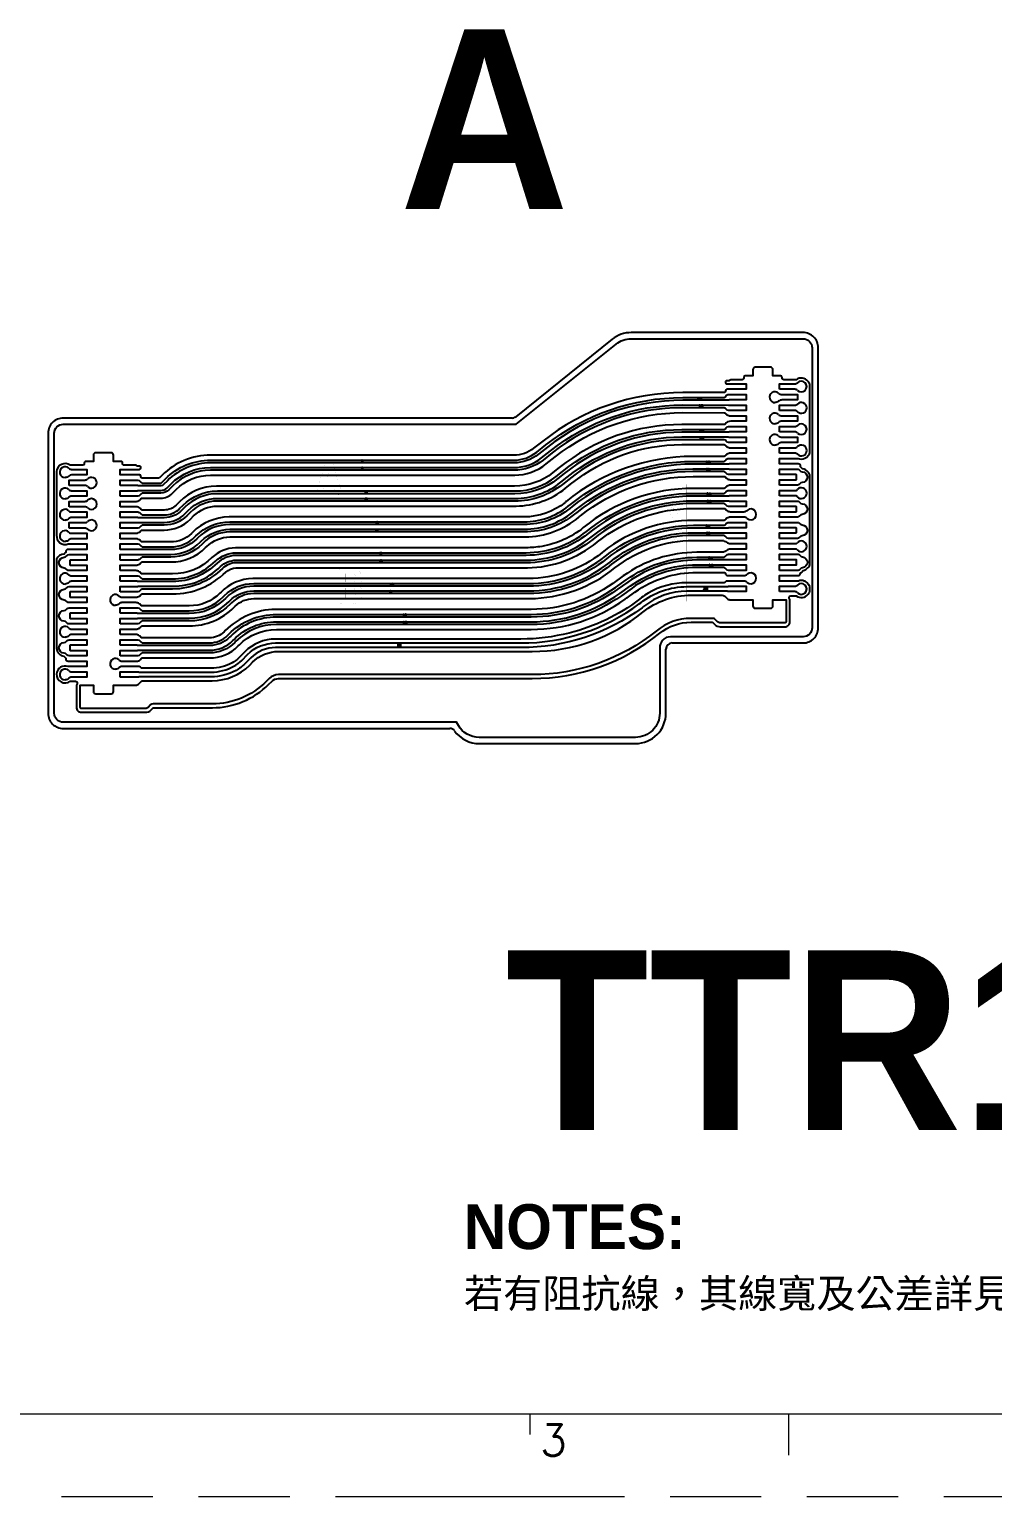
# Model space of a CAD drawing. Extents: x 726 to 4747, y 139 to 441.
# Drawn here: x 4637.41 to 4669.08, y 342.6 to 390.82 of the extents above; entities that cross this region are included whole.
import ezdxf

# ---------------------------------------------------------------- set-up
doc = ezdxf.new("R2010")
doc.units = 0
doc.linetypes.add('PHANTOM', pattern=[29.5, 9.5, -1.5, 3, -1.5, 3, -1.5, 9.5])
doc.layers.get('0').update_dxf_attribs({"lineweight": 5})
doc.layers.add('0PAPERF', color=2, linetype='PHANTOM', lineweight=5, plot=False)
for name, color, linetype in [('b_area', 6, 'Continuous'), ('bak_bak_ttr1-bcq3600', 9, 'Continuous'), ('bak_outline', 11, 'Continuous'), ('biaozhu1', 8, 'Continuous'), ('quyukuang', 9, 'Continuous')]:
    doc.layers.add(name, color=color, linetype=linetype)
doc.layers.add('DIM', color=3, linetype='Continuous', lineweight=5)
doc.styles.add('SIMPLEX', font='simplex.shx')
doc.styles.get("Standard").update_dxf_attribs({"font": 'txt.shx'})

# ---------------------------------------------------------------- blocks, each defined once
blk = doc.blocks.new('PAD_R6')
at = {"layer": 'b_area', "const_width": 0.5}
blk.add_lwpolyline([(0.25, 0, 1), (-0.25, 0, 1)], format="xyb", close=True, dxfattribs=at)

msp = doc.modelspace()

# ---------------------------------------------------------------- linework, layer by layer
for p, q in [((4611.379, 345.32), (4742.58, 345.32)), ((4653.867, 345.32), (4653.867, 344.64)), ((4662.364, 345.32), (4662.364, 343.96))]:
    msp.add_line(p, q)
at = {"layer": '0PAPERF'}
msp.add_line((4607.47, 342.601), (4746.864, 342.601), dxfattribs=at)
at = {"layer": 'bak_bak_ttr1-bcq3600', "linetype": 'Continuous'}
for points in [[(4638.227, 369.231), (4638.227, 377.542, -0.414221), (4638.524, 377.838), (4653.415, 377.839), (4656.697, 380.473, -0.170735), (4657.196, 380.648), (4662.844, 380.648, -0.414219), (4663.141, 380.352), (4663.141, 371.152, -0.414221), (4662.844, 370.855), (4658.483, 370.855, 0.429442), (4658.133, 370.487), (4658.133, 368.347, -0.414216), (4657.337, 367.55), (4652.2, 367.55, -0.266353), (4651.512, 367.945), (4651.454, 368.045), (4638.524, 368.045, -0.41422), (4638.227, 368.342)], [(4640.392, 375.828), (4640.392, 376.006), (4640.976, 376.006, -0.265416), (4641.053, 375.962, 0.1731), (4641.117, 375.908), (4641.735, 375.908, 0.1975), (4641.756, 375.917), (4641.886, 376.047, -0.198882), (4643.365, 376.66), (4653.338, 376.66, 0.170943), (4654.09, 376.925), (4654.389, 377.159, -0.167913), (4658.893, 378.715), (4660.249, 378.715, 0.178272), (4660.315, 378.771, -0.269385), (4660.392, 378.816), (4660.976, 378.816), (4660.976, 378.638), (4660.414, 378.638, -0.190232), (4660.383, 378.626), (4658.893, 378.626, 0.167914), (4654.444, 377.089), (4654.143, 376.854, -0.170371), (4653.338, 376.571), (4643.365, 376.571, 0.198882), (4641.949, 375.984), (4641.819, 375.854, -0.198456), (4641.735, 375.819), (4640.983, 375.819, -0.1603), (4640.956, 375.828)], [(4640.392, 375.478), (4640.392, 375.656), (4640.959, 375.656, -0.160261), (4640.985, 375.664), (4641.735, 375.664, 0.198526), (4641.928, 375.744), (4642.058, 375.874, -0.198885), (4643.365, 376.416), (4653.338, 376.416, 0.170455), (4654.241, 376.733), (4654.539, 376.967, -0.167915), (4658.893, 378.472), (4660.397, 378.471, -0.124989), (4660.418, 378.466), (4660.976, 378.466), (4660.976, 378.288), (4660.392, 378.288, -0.263624), (4660.316, 378.331, 0.166325), (4660.253, 378.382), (4658.893, 378.383, 0.167914), (4654.594, 376.897), (4654.296, 376.663, -0.170438), (4653.338, 376.327), (4643.365, 376.327, 0.198883), (4642.121, 375.812), (4641.991, 375.681, -0.198564), (4641.735, 375.575), (4641.117, 375.575, 0.171484), (4641.053, 375.522, -0.267697), (4640.976, 375.478)], [(4640.392, 375.128), (4640.392, 375.306), (4640.92, 375.306, 0.181935), (4641.035, 375.349, -0.025182), (4641.049, 375.36, 0.074009), (4641.085, 375.397, -0.241729), (4641.116, 375.413), (4641.735, 375.413, 0.198885), (4642.107, 375.567), (4642.236, 375.696, -0.198945), (4643.365, 376.164), (4653.364, 376.164, 0.166421), (4654.397, 376.536), (4654.695, 376.769, -0.167928), (4658.893, 378.22), (4660.252, 378.219, -0.240491), (4660.282, 378.204, 0.033202), (4660.302, 378.181, -0.074115), (4660.343, 378.149, 0.138343), (4660.461, 378.116), (4660.976, 378.116), (4660.976, 377.938), (4660.466, 377.938, 0.241491), (4660.283, 377.844, -0.247107), (4660.252, 377.828), (4658.857, 377.828, 0.170297), (4654.829, 376.415), (4654.621, 376.249, -0.17217), (4653.359, 375.809), (4643.561, 375.809, 0.194491), (4642.345, 375.293), (4642.235, 375.183, -0.198913), (4641.844, 375.021), (4641.116, 375.021, -0.241782), (4641.085, 375.037, 0.073994), (4641.049, 375.073, -0.025194), (4641.035, 375.085, 0.181923), (4640.92, 375.128)], [(4640.392, 374.778), (4640.392, 374.956), (4640.976, 374.956, -0.265392), (4641.053, 374.912, 0.173085), (4641.117, 374.858), (4641.844, 374.858, 0.198783), (4642.35, 375.068), (4642.46, 375.178, -0.19884), (4643.591, 375.646), (4653.371, 375.646, 0.170677), (4654.723, 376.122), (4654.931, 376.288, -0.170311), (4658.857, 377.665), (4660.249, 377.665, 0.179728), (4660.315, 377.722, -0.267191), (4660.392, 377.766), (4660.976, 377.766), (4660.976, 377.588), (4660.414, 377.588, -0.190232), (4660.383, 377.576), (4658.857, 377.576, 0.170311), (4654.987, 376.218), (4654.779, 376.052, -0.170677), (4653.371, 375.557), (4643.591, 375.557, 0.198838), (4642.523, 375.115), (4642.413, 375.005, -0.198787), (4641.844, 374.769), (4640.983, 374.769, -0.1603), (4640.956, 374.778)], [(4640.392, 374.428), (4640.392, 374.606), (4640.959, 374.606, -0.160063), (4640.985, 374.614), (4641.844, 374.614, 0.198796), (4642.522, 374.895), (4642.633, 375.006, -0.198839), (4643.591, 375.402), (4653.371, 375.402, 0.170576), (4654.876, 375.931), (4655.084, 376.097, -0.170295), (4658.857, 377.421), (4660.397, 377.421, -0.125015), (4660.418, 377.416), (4660.976, 377.416), (4660.976, 377.238), (4660.392, 377.238, -0.260545), (4660.316, 377.28, 0.168467), (4660.253, 377.332), (4658.857, 377.332, 0.170295), (4655.139, 376.028), (4654.931, 375.862, -0.170576), (4653.371, 375.313), (4643.591, 375.313, 0.198838), (4642.696, 374.943), (4642.585, 374.832, -0.198802), (4641.844, 374.525), (4641.117, 374.525, 0.174522), (4641.052, 374.471, -0.263188), (4640.976, 374.428)], [(4640.392, 374.078), (4640.392, 374.256), (4640.904, 374.256, 0.147142), (4641.029, 374.293, -0.055194), (4641.059, 374.317, 0.043846), (4641.085, 374.347, -0.241429), (4641.116, 374.363), (4641.844, 374.363, 0.198902), (4642.701, 374.717), (4642.81, 374.827, -0.198915), (4643.591, 375.151), (4653.408, 375.151, 0.167034), (4655.033, 375.735), (4655.241, 375.9, -0.170315), (4658.857, 377.169), (4660.252, 377.169, -0.234044), (4660.282, 377.154, 0.034293), (4660.302, 377.131, -0.07397), (4660.343, 377.099, 0.138389), (4660.461, 377.066), (4660.976, 377.066), (4660.976, 376.888), (4660.463, 376.888, 0.146451), (4660.34, 376.851, -0.056669), (4660.308, 376.826, 0.044981), (4660.281, 376.796, -0.229164), (4660.252, 376.781), (4659.225, 376.781, 0.172663), (4655.054, 375.296, -0.004238), (4655.024, 375.273, -0.172476), (4653.664, 374.795, -0.003815), (4653.63, 374.795), (4643.974, 374.795, 0.194443), (4642.772, 374.285), (4642.739, 374.252, -0.203189), (4642.046, 373.971), (4641.116, 373.971, -0.242311), (4641.085, 373.987, 0.04371), (4641.059, 374.016, -0.055174), (4641.029, 374.041, 0.147132), (4640.904, 374.078)], [(4640.392, 373.728), (4640.392, 373.906), (4640.976, 373.906, -0.265392), (4641.053, 373.862, 0.173096), (4641.117, 373.808), (4642.061, 373.808, 0.198866), (4642.853, 374.136), (4642.887, 374.17, -0.198815), (4644.004, 374.633), (4653.673, 374.633, 0.170673), (4655.122, 375.142), (4655.196, 375.202, -0.170673), (4659.225, 376.618), (4660.251, 376.618, 0.17096), (4660.315, 376.671, -0.268531), (4660.392, 376.716), (4660.976, 376.716), (4660.976, 376.538), (4660.413, 376.538, -0.16033), (4660.387, 376.529), (4659.225, 376.529, 0.170674), (4655.252, 375.132), (4655.178, 375.073, -0.170674), (4653.673, 374.544), (4644.004, 374.544, 0.198813), (4642.95, 374.107), (4642.916, 374.073, -0.198868), (4642.061, 373.719), (4640.983, 373.719, -0.1603), (4640.956, 373.728)], [(4640.392, 373.378), (4640.392, 373.556), (4640.959, 373.556, -0.160261), (4640.985, 373.564), (4642.061, 373.564, 0.198902), (4643.026, 373.964), (4643.06, 373.998, -0.198911), (4644.004, 374.389), (4653.674, 374.389, 0.170649), (4655.275, 374.952), (4655.349, 375.011, -0.170659), (4659.225, 376.374), (4660.394, 376.374, -0.1603), (4660.42, 376.366), (4660.976, 376.366), (4660.976, 376.188), (4660.392, 376.188, -0.2683), (4660.315, 376.232, 0.171068), (4660.251, 376.285), (4659.225, 376.285, 0.17066), (4655.405, 374.942), (4655.331, 374.882, -0.170649), (4653.674, 374.3), (4644.004, 374.3, 0.198911), (4643.123, 373.935), (4643.089, 373.901, -0.198902), (4642.061, 373.475), (4641.117, 373.475, 0.171484), (4641.053, 373.422, -0.267697), (4640.976, 373.378)], [(4640.392, 373.028), (4640.392, 373.206), (4640.904, 373.206, 0.147153), (4641.029, 373.243, -0.055174), (4641.059, 373.267, 0.043859), (4641.085, 373.297, -0.241495), (4641.116, 373.313), (4642.061, 373.313, 0.198902), (4643.204, 373.786), (4643.238, 373.82, -0.198917), (4644.004, 374.137), (4653.712, 374.137, 0.172034), (4655.474, 374.789, -0.002766), (4655.525, 374.829, -0.169658), (4659.226, 376.122), (4660.252, 376.122, -0.237903), (4660.282, 376.107, 0.043577), (4660.308, 376.078, -0.056662), (4660.34, 376.053, 0.146452), (4660.463, 376.016), (4660.976, 376.016), (4660.976, 375.838), (4660.463, 375.838, 0.14645), (4660.34, 375.801, -0.05665), (4660.308, 375.776, 0.044986), (4660.281, 375.746, -0.229164), (4660.252, 375.731), (4659.235, 375.731, 0.172988), (4655.62, 374.442, -0.126221), (4654.255, 373.827, -0.043612), (4653.738, 373.782), (4644.182, 373.782, 0.176812), (4643.408, 373.456, -0.198914), (4642.117, 372.921), (4641.116, 372.921, -0.241475), (4641.085, 372.937, 0.04385), (4641.059, 372.966, -0.055204), (4641.029, 372.991, 0.147132), (4640.904, 373.028)], [(4662.072, 375.838), (4662.072, 376.016), (4662.619, 376.016), (4662.63, 376.027), (4662.63, 376.176), (4662.619, 376.188), (4662.072, 376.188), (4662.072, 376.366), (4662.656, 376.366, -0.197467), (4662.718, 376.34), (4662.768, 376.29), (4662.816, 376.279, -0.954065), (4662.816, 375.924), (4662.768, 375.913), (4662.718, 375.864, -0.197454), (4662.656, 375.838)], [(4640.392, 372.678), (4640.392, 372.856), (4640.976, 372.856, -0.265462), (4641.053, 372.812, 0.1731), (4641.117, 372.758), (4642.117, 372.758, 0.199222), (4643.525, 373.342, -0.17643), (4644.197, 373.619), (4653.739, 373.619, 0.170304), (4655.721, 374.315, -0.173064), (4659.235, 375.568), (4660.251, 375.568, 0.171068), (4660.315, 375.621, -0.268304), (4660.392, 375.666), (4660.976, 375.666), (4660.976, 375.488), (4660.413, 375.488, -0.160261), (4660.387, 375.479), (4659.235, 375.479, 0.173109), (4655.777, 374.245, -0.170304), (4653.739, 373.53), (4644.198, 373.53, 0.175526), (4643.585, 373.277, -0.198791), (4642.117, 372.669), (4640.983, 372.669, -0.1603), (4640.956, 372.678)], [(4640.392, 372.328), (4640.392, 372.506), (4640.959, 372.506, -0.160261), (4640.985, 372.514), (4642.117, 372.514, 0.198445), (4643.693, 373.165, -0.173472), (4644.203, 373.375), (4653.739, 373.375, 0.170226), (4655.873, 374.124), (4655.92, 374.161, -0.170303), (4659.235, 375.324), (4660.394, 375.324, -0.16004), (4660.42, 375.316), (4660.976, 375.316), (4660.976, 375.138), (4660.392, 375.138, -0.265279), (4660.315, 375.182, 0.173096), (4660.251, 375.235), (4659.235, 375.235, 0.173268), (4655.929, 374.054, -0.170227), (4653.739, 373.286), (4644.204, 373.286, 0.172006), (4643.754, 373.1, -0.198073), (4642.117, 372.425), (4641.117, 372.425, 0.171486), (4641.053, 372.372, -0.267697), (4640.976, 372.328)], [(4662.072, 374.788), (4662.072, 374.966), (4662.618, 374.966), (4662.63, 374.977), (4662.63, 375.126), (4662.618, 375.138), (4662.072, 375.138), (4662.072, 375.316), (4662.656, 375.316, -0.196716), (4662.718, 375.29), (4662.768, 375.24), (4662.816, 375.229, -0.956439), (4662.816, 374.874), (4662.768, 374.863), (4662.718, 374.814, -0.196712), (4662.656, 374.788)], [(4640.392, 371.628), (4640.392, 371.806), (4640.976, 371.806, -0.265392), (4641.053, 371.762, 0.173085), (4641.117, 371.708), (4642.664, 371.708, 0.198847), (4643.789, 372.174), (4643.824, 372.209, -0.198873), (4644.783, 372.606), (4653.805, 372.606, 0.17108), (4656.345, 373.501, -0.170296), (4659.244, 374.518), (4660.251, 374.518, 0.17096), (4660.315, 374.571, -0.268531), (4660.392, 374.616), (4660.976, 374.616), (4660.976, 374.438), (4660.413, 374.438, -0.16033), (4660.387, 374.429), (4659.244, 374.429, 0.170659), (4656.396, 373.428, -0.170663), (4653.805, 372.517), (4644.783, 372.517, 0.198871), (4643.887, 372.146), (4643.852, 372.111, -0.19885), (4642.664, 371.619), (4640.983, 371.619, -0.1603), (4640.956, 371.628)], [(4640.392, 371.278), (4640.392, 371.456), (4640.959, 371.456, -0.16033), (4640.985, 371.464), (4642.664, 371.464, 0.198835), (4643.962, 372.001), (4643.996, 372.036, -0.198904), (4644.783, 372.362), (4653.805, 372.362, 0.17103), (4656.498, 373.311, -0.17029), (4659.244, 374.274), (4660.394, 374.274, -0.1603), (4660.42, 374.266), (4660.976, 374.266), (4660.976, 374.088), (4660.392, 374.088, -0.268304), (4660.315, 374.132, 0.171047), (4660.251, 374.185), (4659.244, 374.185, 0.170654), (4656.549, 373.238, -0.170658), (4653.805, 372.273), (4644.783, 372.273, 0.198899), (4644.059, 371.973), (4644.024, 371.938, -0.198836), (4642.664, 371.375), (4641.117, 371.375, 0.171317), (4641.053, 371.322, -0.267935), (4640.976, 371.278)], [(4662.072, 374.088), (4662.072, 374.266), (4662.618, 374.266), (4662.63, 374.277), (4662.63, 374.426), (4662.618, 374.438), (4662.072, 374.438), (4662.072, 374.616), (4662.656, 374.616, -0.196716), (4662.718, 374.59), (4662.768, 374.54), (4662.816, 374.529, -0.9564), (4662.816, 374.174), (4662.768, 374.163), (4662.718, 374.114, -0.196712), (4662.656, 374.088)], [(4640.392, 370.928), (4640.392, 371.106), (4640.904, 371.106, 0.147153), (4641.029, 371.143, -0.055174), (4641.059, 371.167, 0.043859), (4641.085, 371.197, -0.241495), (4641.116, 371.213), (4642.664, 371.213, 0.19889), (4644.14, 371.824), (4644.174, 371.858, -0.199001), (4644.783, 372.11), (4653.853, 372.11, 0.168394), (4656.657, 373.116, -0.170116), (4659.244, 374.022), (4660.19, 374.022, -0.170402), (4660.252, 374, -0.11576), (4660.325, 373.965, 0.170959), (4660.466, 373.916), (4660.976, 373.916), (4660.976, 373.738), (4660.466, 373.738, 0.171227), (4660.325, 373.688, -0.069538), (4660.283, 373.663), (4660.254, 373.645, -0.135475), (4660.202, 373.631), (4659.353, 373.631, 0.155827), (4656.935, 372.858), (4656.586, 372.611, -0.155873), (4653.908, 371.755), (4645.497, 371.755, 0.195124), (4643.851, 371.059), (4643.811, 371.018, -0.199029), (4643.334, 370.821), (4641.113, 370.821, -0.216098), (4641.086, 370.836, 0.044548), (4641.059, 370.866, -0.054939), (4641.029, 370.89, 0.147235), (4640.904, 370.928)], [(4638.552, 373.469), (4638.6, 373.48), (4638.65, 373.53, -0.196722), (4638.712, 373.556), (4639.296, 373.556), (4639.296, 373.378), (4638.749, 373.378), (4638.738, 373.366), (4638.738, 373.217), (4638.75, 373.206), (4639.296, 373.206), (4639.296, 373.028), (4638.712, 373.028, -0.195982), (4638.65, 373.054), (4638.6, 373.103), (4638.552, 373.114, -0.955236)], [(4640.392, 370.578), (4640.392, 370.756), (4640.976, 370.756, -0.265416), (4641.053, 370.712, 0.1731), (4641.117, 370.658), (4643.334, 370.658, 0.199016), (4643.926, 370.903), (4643.966, 370.944, -0.198931), (4645.532, 371.592), (4653.908, 371.592, 0.155843), (4656.68, 372.478), (4657.029, 372.726, -0.155836), (4659.353, 373.468), (4660.251, 373.468, 0.169931), (4660.314, 373.521, -0.27008), (4660.392, 373.566), (4660.976, 373.566), (4660.976, 373.388), (4660.413, 373.388, -0.160261), (4660.387, 373.379), (4659.353, 373.379, 0.155836), (4657.081, 372.653), (4656.732, 372.405, -0.155843), (4653.908, 371.503), (4645.532, 371.503, 0.198932), (4644.029, 370.881), (4643.989, 370.84, -0.199016), (4643.334, 370.569), (4640.983, 370.569, -0.1603), (4640.956, 370.578)], [(4640.392, 370.228), (4640.392, 370.406), (4640.959, 370.406, -0.160261), (4640.985, 370.414), (4643.334, 370.414, 0.198954), (4644.098, 370.731), (4644.139, 370.771, -0.19894), (4645.532, 371.348), (4653.909, 371.348, 0.155807), (4656.822, 372.279), (4657.17, 372.527, -0.155823), (4659.353, 373.224), (4660.394, 373.224, -0.1603), (4660.42, 373.216), (4660.976, 373.216), (4660.976, 373.038), (4660.392, 373.038, -0.268074), (4660.315, 373.082, 0.171227), (4660.251, 373.135), (4659.352, 373.135, 0.155805), (4657.222, 372.455), (4656.873, 372.206, -0.155807), (4653.909, 371.259), (4645.532, 371.259, 0.19894), (4644.202, 370.708), (4644.161, 370.668, -0.198952), (4643.334, 370.325), (4641.117, 370.325, 0.171484), (4641.053, 370.272, -0.267697), (4640.976, 370.228)], [(4662.072, 373.038), (4662.072, 373.216), (4662.63, 373.216), (4662.63, 373.388), (4662.072, 373.388), (4662.072, 373.566), (4662.678, 373.566, -0.199781), (4662.741, 373.54), (4662.783, 373.498), (4662.826, 373.479, -0.904643), (4662.826, 373.125), (4662.783, 373.105), (4662.741, 373.064, -0.199797), (4662.678, 373.038)], [(4638.552, 372.419), (4638.6, 372.43), (4638.65, 372.48, -0.196722), (4638.712, 372.506), (4639.296, 372.506), (4639.296, 372.328), (4638.749, 372.328), (4638.738, 372.316), (4638.738, 372.167), (4638.75, 372.156), (4639.296, 372.156), (4639.296, 371.978), (4638.712, 371.978, -0.195982), (4638.65, 372.004), (4638.6, 372.053), (4638.552, 372.064, -0.955275)], [(4639.083, 368.539), (4639.083, 369.263), (4639.515, 369.263), (4639.515, 369.058, 0.414244), (4639.59, 368.983), (4640.098, 368.983, 0.414244), (4640.173, 369.058), (4640.173, 369.263), (4640.911, 369.263, 0.198567), (4640.998, 369.299), (4641.076, 369.378, -0.19819), (4641.163, 369.413), (4643.423, 369.413, 0.19893), (4644.652, 369.923), (4644.748, 370.019, -0.198839), (4645.603, 370.373), (4653.941, 370.373, 0.172536), (4657.575, 371.665, -0.170665), (4659.162, 372.223), (4660.183, 372.223, -0.1982), (4660.269, 372.188), (4660.348, 372.109, 0.19853), (4660.435, 372.073), (4661.195, 372.073), (4661.195, 371.868, 0.390636), (4661.264, 371.793), (4661.784, 371.793, 0.390635), (4661.853, 371.868), (4661.853, 372.073), (4662.285, 372.073), (4662.285, 371.349, -0.414253), (4662.247, 371.311), (4660.119, 371.311, -0.198542), (4660.033, 371.347), (4659.954, 371.426, 0.198195), (4659.867, 371.461), (4659.161, 371.461, 0.176576), (4658.02, 371.045, -0.170697), (4653.941, 369.611), (4645.603, 369.611, 0.198879), (4645.287, 369.48), (4645.191, 369.384, -0.198896), (4643.423, 368.651), (4641.478, 368.651, 0.198199), (4641.392, 368.616), (4641.313, 368.537, -0.198541), (4641.226, 368.501), (4639.121, 368.501, -0.414253)], [(4640.392, 369.528), (4640.392, 369.706), (4640.976, 369.706, -0.136166), (4641.022, 369.693), (4643.382, 369.693, 0.12641), (4644.133, 369.886, 0.070429), (4644.389, 370.078), (4644.581, 370.27, -0.198877), (4645.504, 370.652), (4653.57, 370.652, 0.160378), (4657.459, 371.933), (4657.51, 371.971, -0.170198), (4659.026, 372.503), (4660.346, 372.503, -0.136155), (4660.392, 372.516), (4660.976, 372.516), (4660.976, 372.338), (4660.392, 372.338, -0.136166), (4660.346, 372.35), (4659.026, 372.35, 0.170519), (4657.603, 371.851), (4657.55, 371.81, -0.160383), (4653.57, 370.5), (4645.504, 370.5, 0.198877), (4644.689, 370.162), (4644.496, 369.97, -0.070538), (4644.206, 369.752, -0.126356), (4643.382, 369.54), (4641.022, 369.54, -0.136155), (4640.976, 369.528)], [(4638.552, 371.719), (4638.6, 371.73), (4638.65, 371.78, -0.196722), (4638.712, 371.806), (4639.296, 371.806), (4639.296, 371.628), (4638.749, 371.628), (4638.738, 371.616), (4638.738, 371.467), (4638.749, 371.456), (4639.296, 371.456), (4639.296, 371.278), (4638.712, 371.278, -0.196728), (4638.65, 371.304), (4638.6, 371.353), (4638.552, 371.364, -0.954065)], [(4638.552, 370.669), (4638.6, 370.68), (4638.65, 370.73, -0.195988), (4638.712, 370.756), (4639.296, 370.756), (4639.296, 370.578), (4638.75, 370.578), (4638.738, 370.566), (4638.738, 370.417), (4638.75, 370.406), (4639.296, 370.406), (4639.296, 370.228), (4638.712, 370.228, -0.195982), (4638.65, 370.254), (4638.6, 370.303), (4638.552, 370.314, -0.956446)]]:
    msp.add_lwpolyline(points, format="xyb", close=True, dxfattribs=at)
for points in [[(4662.69, 372.688), (4662.072, 372.688), (4662.072, 372.866), (4662.683, 372.866, 0.414241), (4662.758, 372.941, -0.377773), (4662.78, 372.965, 0.0324), (4662.8, 372.983), (4662.841, 373.024), (4662.85, 373.029, 0.168971), (4663.005, 373.128, -0.039018), (4663.009, 373.132, 0.208474), (4663.065, 373.261), (4663.065, 376.143, 0.217004), (4663.005, 376.275, 0.193806), (4662.823, 376.379), (4662.813, 376.384), (4662.77, 376.427, -0.209601), (4662.758, 376.455, 0.44594), (4662.683, 376.538), (4662.072, 376.538), (4662.072, 376.716), (4662.679, 376.716, 0.090153), (4662.778, 376.695), (4662.779, 376.697, 0.240333), (4663.009, 376.808, 0.208474), (4663.065, 376.936), (4663.065, 379.118, 0.217004), (4663.005, 379.25, 0.405767), (4662.618, 379.301), (4662.205, 379.301, -0.414254), (4662.155, 379.351), (4662.155, 379.38, 0.414074), (4662.105, 379.43), (4661.853, 379.43), (4661.853, 379.636, 0.390636), (4661.784, 379.71), (4661.264, 379.71, 0.390635), (4661.195, 379.636), (4661.195, 379.43), (4660.943, 379.43, 0.414099), (4660.893, 379.38), (4660.893, 379.351, -0.414254), (4660.843, 379.301), (4660.468, 379.301, 0.24862), (4660.406, 379.268), (4660.328, 379.268, 0.414253), (4660.29, 379.23), (4660.29, 379.216, 0.41425), (4660.34, 379.166), (4660.976, 379.166), (4660.976, 378.988), (4660.34, 378.988, 0.414159), (4660.29, 378.938), (4660.29, 378.916, -0.414253), (4660.252, 378.878), (4659.906, 378.878), (4659.906, 378.878), (4658.893, 378.879, 0.167919), (4654.288, 377.287), (4653.986, 377.05, -0.17049), (4653.338, 376.822), (4643.365, 376.822, 0.198929), (4641.771, 376.162), (4641.691, 376.082, -0.198881), (4641.664, 376.071), (4641.116, 376.071, -0.414253), (4641.078, 376.109), (4641.078, 376.128, 0.414158), (4641.028, 376.178), (4640.392, 376.178), (4640.392, 376.356), (4641.028, 376.356, 0.414159), (4641.078, 376.406), (4641.078, 376.42, 0.414253), (4641.04, 376.458), (4640.962, 376.458, 0.248722), (4640.9, 376.491), (4640.525, 376.491, -0.414253), (4640.475, 376.541), (4640.475, 376.57, 0.414254), (4640.425, 376.62), (4640.173, 376.62), (4640.173, 376.826, 0.414244), (4640.098, 376.901), (4639.59, 376.901, 0.414244), (4639.515, 376.826), (4639.515, 376.62), (4639.263, 376.62, 0.414254), (4639.213, 376.57), (4639.213, 376.541, -0.414106), (4639.163, 376.491), (4638.751, 376.491, 0.599219), (4638.303, 376.282), (4638.303, 374.192), (4638.304, 374.192, 0.55623), (4638.683, 373.906), (4639.296, 373.906), (4639.296, 373.728), (4638.683, 373.728, 0.440572), (4638.61, 373.645, -0.208794), (4638.598, 373.617, 0.010891), (4638.591, 373.611), (4638.555, 373.574), (4638.549, 373.571, 0.288124), (4638.303, 373.403), (4638.303, 370.476, 0.359506), (4638.545, 370.214), (4638.555, 370.209), (4638.598, 370.167, -0.208821), (4638.61, 370.139, 0.44795), (4638.685, 370.056), (4639.296, 370.056), (4639.296, 369.878), (4638.683, 369.878, 0.508964), (4638.303, 369.632)], [(4662.072, 378.988), (4662.072, 379.166), (4662.571, 379.166, 0.200503), (4662.66, 379.203)], [(4662.659, 378.951, 0.199185), (4662.571, 378.988), (4662.072, 378.988)], [(4662.038, 378.859, 0.181689), (4662.153, 378.816), (4662.656, 378.816), (4662.656, 378.638), (4662.153, 378.638, 0.181679), (4662.038, 378.595, -0.185212), (4661.919, 378.549)], [(4662.072, 378.288), (4662.072, 378.466), (4662.571, 378.466, 0.196402), (4662.658, 378.502)], [(4662.038, 378.159, 0.181683), (4662.153, 378.116), (4662.656, 378.116), (4662.656, 377.938), (4662.153, 377.938, 0.181681), (4662.038, 377.895, -0.185209), (4661.919, 377.849)], [(4662.659, 378.251, 0.199181), (4662.571, 378.288), (4662.072, 378.288)], [(4662.072, 377.588), (4662.072, 377.766), (4662.571, 377.766, 0.200503), (4662.66, 377.803)], [(4662.659, 377.551, 0.199181), (4662.571, 377.588), (4662.072, 377.588)], [(4662.038, 377.459, 0.181689), (4662.153, 377.416), (4662.656, 377.416), (4662.656, 377.238), (4662.153, 377.238, 0.181679), (4662.038, 377.195, -0.185212), (4661.919, 377.149)], [(4662.072, 376.888), (4662.072, 377.066), (4662.571, 377.066, 0.200503), (4662.66, 377.103)], [(4662.658, 376.852, 0.196331), (4662.571, 376.888), (4662.072, 376.888)], [(4638.709, 376.392, 0.199181), (4638.797, 376.356), (4639.296, 376.356), (4639.296, 376.178), (4638.797, 376.178, 0.183983), (4638.714, 376.146, -0.209414), (4638.583, 376.089)], [(4638.709, 375.692, 0.199185), (4638.797, 375.656), (4639.296, 375.656), (4639.296, 375.478), (4638.797, 375.478, 0.200503), (4638.708, 375.441, -0.198252), (4638.583, 375.389)], [(4638.712, 375.828), (4638.712, 376.006), (4639.234, 376.006, 0.196376), (4639.322, 376.042)], [(4639.323, 375.791, 0.199181), (4639.234, 375.828), (4638.712, 375.828)], [(4638.712, 375.128), (4638.712, 375.306), (4639.234, 375.306, 0.200503), (4639.323, 375.343)], [(4639.323, 375.091, 0.199181), (4639.234, 375.128), (4638.712, 375.128)], [(4638.709, 374.992, 0.199181), (4638.797, 374.956), (4639.296, 374.956), (4639.296, 374.778), (4638.797, 374.778, 0.200512), (4638.708, 374.741, -0.198252), (4638.583, 374.689)], [(4638.712, 374.428), (4638.712, 374.606), (4639.234, 374.606, 0.200503), (4639.323, 374.643)], [(4661.01, 374.744, 0.18188), (4660.894, 374.788), (4660.463, 374.788, 0.146463), (4660.34, 374.751, -0.056639), (4660.308, 374.726, 0.045094), (4660.281, 374.696, -0.228563), (4660.252, 374.681), (4659.244, 374.681, 0.16719), (4656.289, 373.665), (4656.236, 373.621, -0.170164), (4653.801, 372.768), (4644.755, 372.768, 0.194186), (4643.709, 372.324), (4643.674, 372.289, -0.198914), (4642.664, 371.871), (4641.116, 371.871, -0.242311), (4641.085, 371.887, 0.04371), (4641.059, 371.916, -0.055174), (4641.029, 371.941, 0.147132), (4640.904, 371.978), (4640.454, 371.978, 0.200503), (4640.365, 371.941, -0.198252), (4640.239, 371.889)], [(4640.365, 372.192, 0.199185), (4640.454, 372.156), (4640.904, 372.156, 0.147142), (4641.029, 372.193, -0.055194), (4641.059, 372.217, 0.043846), (4641.085, 372.247, -0.241429), (4641.116, 372.263), (4642.118, 372.263, 0.197724), (4643.866, 372.982, -0.168572), (4644.21, 373.124), (4653.782, 373.124, 0.171361), (4656.077, 373.964, 0.01052), (4656.084, 373.97, -0.011172), (4656.085, 373.971, -0.169818), (4659.235, 375.072), (4660.252, 375.072, -0.237903), (4660.282, 375.057, 0.043572), (4660.308, 375.028, -0.056663), (4660.34, 375.003, 0.146443), (4660.463, 374.966), (4660.894, 374.966, 0.181869), (4661.01, 375.009)], [(4638.71, 374.291, 0.196395), (4638.797, 374.256), (4639.296, 374.256), (4639.296, 374.078), (4638.797, 374.078, 0.200503), (4638.708, 374.041, -0.198252), (4638.583, 373.989)], [(4639.322, 374.392, 0.196395), (4639.234, 374.428), (4638.712, 374.428)], [(4638.709, 372.892, 0.199181), (4638.797, 372.856), (4639.296, 372.856), (4639.296, 372.678), (4638.797, 372.678, 0.196376), (4638.71, 372.642, -0.201144), (4638.583, 372.589)], [(4640.365, 370.092, 0.199181), (4640.454, 370.056), (4640.963, 370.056, 0.312884), (4641.08, 370.137, -0.320505), (4641.116, 370.162), (4643.334, 370.162, 0.198951), (4644.276, 370.553), (4644.317, 370.593, -0.198942), (4645.532, 371.097), (4653.909, 371.097, 0.157427), (4656.995, 372.093), (4657.053, 372.134), (4657.053, 372.134, 0.005104), (4657.056, 372.136), (4657.317, 372.322, -0.155787), (4659.352, 372.972), (4660.252, 372.972, -0.190268), (4660.278, 372.962, -0.26301), (4660.29, 372.941, 0.414244), (4660.365, 372.866), (4660.894, 372.866, 0.181869), (4661.01, 372.909)], [(4638.75, 369.392), (4638.856, 369.392), (4638.856, 369.393), (4638.931, 369.393, -0.414106), (4638.981, 369.343), (4638.981, 369.318), (4638.978, 369.309, 0.134362), (4638.955, 369.225), (4638.955, 368.539, 0.41423), (4639.121, 368.374), (4641.226, 368.374, 0.19837), (4641.403, 368.447), (4641.469, 368.513, -0.198948), (4641.496, 368.524), (4643.424, 368.524, 0.198852), (4645.281, 369.294), (4645.377, 369.39, -0.198728), (4645.603, 369.484), (4653.941, 369.484, 0.172311), (4658.132, 370.973, -0.170452), (4659.161, 371.334), (4659.85, 371.334, -0.196701), (4659.876, 371.323), (4659.943, 371.257, 0.198476), (4660.119, 371.184), (4662.247, 371.184, 0.414223), (4662.413, 371.349), (4662.413, 372.035, 0.134355), (4662.389, 372.119), (4662.387, 372.128), (4662.387, 372.151, -0.414106), (4662.437, 372.201), (4662.62, 372.201, 0.409289), (4663.009, 372.257, 0.208474), (4663.065, 372.386), (4663.065, 372.468, 0.214606), (4663.006, 372.599, -0.014459), (4663.005, 372.6, 0.134091), (4662.886, 372.688), (4662.88, 372.688)], [(4661.01, 372.644, 0.18188), (4660.894, 372.688), (4660.35, 372.688, 0.272303), (4660.284, 372.649, -0.266354), (4660.252, 372.63), (4659.026, 372.63, 0.131466), (4657.75, 372.289, 0.02669), (4657.537, 372.141), (4657.465, 372.086, -0.102184), (4655.157, 370.979, -0.062519), (4653.57, 370.78), (4645.504, 370.78, 0.198803), (4644.491, 370.36), (4644.299, 370.168, -0.070415), (4644.072, 369.997, -0.126405), (4643.382, 369.82), (4641.116, 369.82, -0.222003), (4641.087, 369.834, 0.219959), (4640.992, 369.878), (4640.454, 369.878, 0.200503), (4640.365, 369.841, -0.198252), (4640.239, 369.789)], [(4662.072, 372.338), (4662.072, 372.516), (4662.571, 372.516, 0.200503), (4662.66, 372.553)], [(4662.659, 372.301, 0.199181), (4662.571, 372.338), (4662.072, 372.338)], [(4638.709, 371.142, 0.199181), (4638.797, 371.106), (4639.296, 371.106), (4639.296, 370.928), (4638.797, 370.928, 0.196345), (4638.71, 370.892, -0.201176), (4638.583, 370.839)], [(4638.709, 369.742, 0.199181), (4638.797, 369.706), (4639.296, 369.706), (4639.296, 369.528), (4638.797, 369.528, 0.200512), (4638.708, 369.491, -0.198252), (4638.583, 369.439)]]:
    msp.add_lwpolyline(points, format="xyb", dxfattribs=at)
for points in [[(4662.072, 375.488), (4662.072, 375.666), (4662.623, 375.666), (4662.652, 375.695)], [(4662.652, 375.459), (4662.623, 375.488), (4662.072, 375.488)], [(4662.072, 373.738), (4662.072, 373.916), (4662.623, 373.916), (4662.652, 373.945)], [(4662.652, 373.709), (4662.623, 373.738), (4662.072, 373.738)]]:
    msp.add_lwpolyline(points, dxfattribs=at)
at = {"layer": 'bak_bak_ttr1-bcq3600'}
for centre, radius, start, end in [((4662.785, 379.077), 0.178, 224.9448, 134.848), ((4661.919, 378.727), 0.178, 48.0331, 270), ((4662.785, 378.377), 0.178, 224.9449, 135.4889), ((4661.919, 378.027), 0.178, 48.0331, 269.9992), ((4662.785, 377.677), 0.178, 224.9448, 134.848), ((4661.919, 377.327), 0.178, 48.0331, 270), ((4662.785, 376.977), 0.178, 224.5051, 134.8492), ((4638.583, 376.267), 0.178, 44.9458, 269.9991), ((4639.448, 375.917), 0.178, 224.9446, 135.4869), ((4638.583, 375.567), 0.178, 44.9458, 269.9991), ((4662.785, 375.577), 0.178, 221.5917, 138.3998), ((4639.448, 375.217), 0.178, 224.9448, 134.848), ((4638.583, 374.867), 0.178, 44.9458, 269.9991), ((4639.448, 374.517), 0.178, 224.512, 134.8492), ((4661.128, 374.877), 0.178, 228.0745, 131.9266), ((4638.583, 374.167), 0.178, 44.5118, 270), ((4662.785, 373.827), 0.178, 221.5917, 138.3998), ((4638.583, 372.767), 0.178, 44.9458, 269.9991), ((4661.128, 372.777), 0.178, 228.0745, 131.9266), ((4662.785, 372.427), 0.278, 70.0424, 109.9576), ((4640.239, 372.067), 0.178, 44.9458, 269.9991), ((4662.785, 372.427), 0.178, 224.9448, 134.848), ((4638.583, 371.017), 0.178, 44.9458, 269.9991), ((4640.239, 369.967), 0.178, 44.9458, 269.9991), ((4638.583, 369.617), 0.28, 176.8089, 306.6931), ((4638.583, 369.617), 0.178, 44.9458, 269.9991)]:
    msp.add_arc(centre, radius, start, end, dxfattribs=at)
at = {"layer": 'bak_outline', "linetype": 'Continuous'}
for points in [[(4663.344, 380.352, 0.414218), (4662.844, 380.852), (4657.196, 380.852, 0.170767), (4656.57, 380.632), (4653.399, 378.086)], [(4658.537, 370.652), (4662.844, 370.652, 0.414219), (4663.344, 371.152), (4663.344, 380.352)], [(4653.273, 378.042), (4638.524, 378.042, 0.414365), (4638.024, 377.542), (4638.024, 368.342, 0.414366), (4638.524, 367.842), (4651.229, 367.842)], [(4651.39, 367.759, 0.240266), (4652.2, 367.347), (4657.337, 367.347, 0.414215), (4658.337, 368.347), (4658.337, 370.452)]]:
    msp.add_lwpolyline(points, format="xyb", dxfattribs=at)
at = {"layer": 'bak_outline'}
for centre, start, end in [((4653.273, 378.242), 269.9991, 308.7575), ((4658.537, 370.452), 90, 180), ((4651.229, 367.642), 35.9971, 90.0174)]:
    msp.add_arc(centre, 0.2, start, end, dxfattribs=at)
at = {"layer": 'biaozhu1'}
for p, q in [((4659.473, 378.698), (4659.458, 378.674)), ((4659.562, 377.417), (4659.53, 377.417)), ((4648.482, 375.629), (4648.467, 375.605)), ((4648.457, 375.338), (4648.454, 375.344)), ((4659.753, 375.503), (4659.75, 375.51)), ((4659.786, 375.307), (4659.772, 375.283)), ((4648.978, 373.615), (4648.946, 373.615)), ((4649.766, 371.284), (4649.763, 371.29))]:
    msp.add_line(p, q, dxfattribs=at)
at = {"layer": 'biaozhu1', "linetype": 'Continuous'}
for points in [[(4659.39, 378.71), (4659.398, 378.719, -0.700676), (4659.407, 378.716), (4659.407, 378.646, -1), (4659.397, 378.646), (4659.397, 378.702)], [(4659.397, 378.702, -0.069267), (4659.396, 378.701), (4659.39, 378.698)], [(4659.441, 378.466), (4659.449, 378.475, -0.702063), (4659.458, 378.472), (4659.458, 378.402, -1), (4659.448, 378.402), (4659.448, 378.458)], [(4659.448, 378.458, -0.068824), (4659.447, 378.457), (4659.441, 378.454)], [(4659.545, 378.43, -0.75594), (4659.498, 378.406), (4659.495, 378.413)], [(4659.495, 378.413, -1), (4659.504, 378.417, 0.653406), (4659.532, 378.414)], [(4659.532, 378.414, 0.818878), (4659.506, 378.439, -0.737512), (4659.498, 378.442), (4659.501, 378.472, -0.390379), (4659.506, 378.477), (4659.534, 378.477, -1), (4659.534, 378.467), (4659.51, 378.467), (4659.509, 378.452, -0.518501), (4659.545, 378.43)], [(4659.454, 377.659), (4659.462, 377.669, -0.70052), (4659.471, 377.665), (4659.471, 377.595, -1), (4659.461, 377.595), (4659.461, 377.652)], [(4659.461, 377.652, -0.069267), (4659.46, 377.651), (4659.454, 377.648)], [(4659.511, 377.619, -0.389945), (4659.541, 377.67), (4659.549, 377.667, -0.205996), (4659.552, 377.664), (4659.555, 377.657)], [(4659.558, 377.62, -0.780764), (4659.515, 377.602, -0.130053), (4659.514, 377.604), (4659.511, 377.618, -0.059869), (4659.511, 377.619)], [(4659.555, 377.657, -1.487712), (4659.544, 377.658, 0.775304), (4659.522, 377.64)], [(4659.471, 377.416), (4659.479, 377.425, -0.70052), (4659.487, 377.422), (4659.487, 377.352, -1), (4659.477, 377.352), (4659.477, 377.408)], [(4659.477, 377.408, -0.069267), (4659.476, 377.407), (4659.471, 377.404)], [(4659.53, 377.417, -1), (4659.53, 377.427), (4659.569, 377.427, -0.539242), (4659.574, 377.42), (4659.546, 377.35, -1), (4659.536, 377.353), (4659.562, 377.417)], [(4648.341, 376.654), (4648.349, 376.663, -0.70052), (4648.357, 376.66), (4648.357, 376.59, -1), (4648.347, 376.59), (4648.347, 376.647)], [(4648.347, 376.647, -0.069267), (4648.346, 376.646), (4648.341, 376.642)], [(4659.671, 376.613), (4659.679, 376.622, -0.70052), (4659.688, 376.619), (4659.688, 376.549, -1), (4659.678, 376.549), (4659.678, 376.605)], [(4659.678, 376.605, -0.069267), (4659.677, 376.604), (4659.671, 376.601)], [(4659.734, 376.62, -0.461994), (4659.772, 376.609, -0.324969), (4659.764, 376.59, -1.371018), (4659.725, 376.56)], [(4659.725, 376.562, -0.274456), (4659.736, 376.59, -0.486307), (4659.734, 376.62)], [(4659.76, 376.611, 0.263917), (4659.739, 376.611), (4659.738, 376.608), (4659.738, 376.603)], [(4659.738, 376.603), (4659.74, 376.599), (4659.743, 376.597), (4659.75, 376.595), (4659.757, 376.597, 0.425256), (4659.76, 376.611)], [(4648.341, 376.351), (4648.37, 376.351, -1), (4648.37, 376.341), (4648.33, 376.341, -0.650111), (4648.326, 376.35)], [(4648.326, 376.35), (4648.354, 376.383, 0.341992), (4648.354, 376.411)], [(4648.354, 376.411, 0.570962), (4648.338, 376.4, -1), (4648.328, 376.4)], [(4648.358, 376.421, -0.42173), (4648.362, 376.376), (4648.341, 376.351)], [(4659.679, 376.369), (4659.687, 376.378, -0.70052), (4659.696, 376.375), (4659.696, 376.305, -1), (4659.686, 376.305), (4659.686, 376.361)], [(4659.686, 376.361, -0.069267), (4659.685, 376.361), (4659.679, 376.357)], [(4659.769, 376.331, -0.063346), (4659.768, 376.33), (4659.76, 376.327, -0.313742), (4659.753, 376.327), (4659.745, 376.33, -0.125857), (4659.743, 376.332), (4659.737, 376.338, -0.11189), (4659.736, 376.34), (4659.733, 376.35, -0.074147), (4659.733, 376.352)], [(4659.736, 376.313, -1.487491), (4659.747, 376.312, 0.775711), (4659.769, 376.331)], [(4648.454, 375.344, -1), (4648.463, 375.348, 0.637699), (4648.491, 375.345)], [(4648.486, 375.398), (4648.464, 375.398, -1), (4648.464, 375.408), (4648.496, 375.408, -0.595633), (4648.5, 375.4), (4648.488, 375.381, -1.208225), (4648.457, 375.338)], [(4648.491, 375.345, 0.372906), (4648.486, 375.371), (4648.478, 375.371, -0.595633), (4648.474, 375.379), (4648.486, 375.398)], [(4659.696, 375.504), (4659.725, 375.504, -1), (4659.725, 375.494), (4659.685, 375.494, -0.650111), (4659.681, 375.502)], [(4659.681, 375.502), (4659.709, 375.535, 0.341992), (4659.709, 375.564)], [(4659.709, 375.564, 0.570962), (4659.693, 375.552, -1), (4659.683, 375.552)], [(4659.704, 375.26), (4659.733, 375.26, -1), (4659.733, 375.25), (4659.693, 375.25, -0.650111), (4659.689, 375.258)], [(4659.689, 375.258), (4659.717, 375.291, 0.341992), (4659.717, 375.32)], [(4659.717, 375.32, 0.570962), (4659.701, 375.308, -1), (4659.691, 375.308)], [(4659.713, 375.573, -0.42173), (4659.717, 375.529), (4659.696, 375.504)], [(4659.721, 375.329, -0.42173), (4659.725, 375.285), (4659.704, 375.26)], [(4659.75, 375.51, -1), (4659.759, 375.514, 0.637699), (4659.787, 375.511)], [(4659.783, 375.564), (4659.761, 375.564, -1), (4659.761, 375.574), (4659.792, 375.574, -0.595633), (4659.796, 375.566), (4659.784, 375.547, -1.208225), (4659.753, 375.503)], [(4659.787, 375.511, 0.372906), (4659.782, 375.537), (4659.775, 375.537, -0.595633), (4659.771, 375.545), (4659.783, 375.564)], [(4648.849, 374.576, 0.819215), (4648.823, 374.6, -0.735195), (4648.815, 374.604), (4648.817, 374.634, -0.388911), (4648.822, 374.638), (4648.851, 374.638, -1), (4648.851, 374.628), (4648.827, 374.628), (4648.826, 374.613, -0.523857), (4648.862, 374.591)], [(4648.862, 374.591, -0.755779), (4648.815, 374.568), (4648.812, 374.575)], [(4648.812, 374.575, -1), (4648.821, 374.578, 0.637699), (4648.849, 374.576)], [(4648.815, 374.343, -0.389945), (4648.844, 374.394), (4648.853, 374.391, -0.205996), (4648.856, 374.388), (4648.859, 374.381)], [(4648.862, 374.344, -0.780764), (4648.819, 374.326, -0.130053), (4648.818, 374.328), (4648.815, 374.342, -0.059869), (4648.815, 374.343)], [(4648.859, 374.381, -1.487712), (4648.847, 374.382, 0.775304), (4648.825, 374.364)], [(4659.668, 374.454), (4659.697, 374.454, -1), (4659.697, 374.444), (4659.657, 374.444, -0.650111), (4659.653, 374.452)], [(4659.653, 374.452), (4659.682, 374.485, 0.341992), (4659.682, 374.514)], [(4659.682, 374.514, 0.570962), (4659.665, 374.502, -1), (4659.655, 374.502)], [(4659.68, 374.21), (4659.709, 374.21, -1), (4659.709, 374.2), (4659.669, 374.2, -0.650111), (4659.666, 374.208)], [(4659.666, 374.208), (4659.694, 374.241, 0.341992), (4659.694, 374.27)], [(4659.694, 374.27, 0.570962), (4659.677, 374.258, -1), (4659.667, 374.258)], [(4659.685, 374.523, -0.42173), (4659.69, 374.479), (4659.668, 374.454)], [(4659.698, 374.279, -0.42173), (4659.702, 374.235), (4659.68, 374.21)], [(4659.75, 374.21), (4659.779, 374.21, -1), (4659.779, 374.2), (4659.739, 374.2, -0.650111), (4659.736, 374.208)], [(4659.736, 374.208), (4659.764, 374.241, 0.341992), (4659.764, 374.27)], [(4659.764, 374.27, 0.570962), (4659.747, 374.258, -1), (4659.737, 374.258)], [(4659.738, 374.513), (4659.746, 374.522, -0.70052), (4659.755, 374.519), (4659.755, 374.449, -1), (4659.745, 374.449), (4659.745, 374.505)], [(4659.745, 374.505, -0.069267), (4659.744, 374.504), (4659.738, 374.501)], [(4659.768, 374.279, -0.42173), (4659.772, 374.235), (4659.75, 374.21)], [(4648.946, 373.615, -1), (4648.946, 373.625), (4648.986, 373.625, -0.539242), (4648.99, 373.618), (4648.962, 373.548, -1), (4648.952, 373.552), (4648.978, 373.615)], [(4648.944, 373.319, -0.274456), (4648.954, 373.347, -0.486307), (4648.953, 373.377)], [(4648.953, 373.377, -0.461994), (4648.991, 373.366, -0.324969), (4648.983, 373.347, -1.371018), (4648.944, 373.317)], [(4648.979, 373.369, 0.263917), (4648.958, 373.369), (4648.957, 373.365), (4648.957, 373.36)], [(4648.957, 373.36), (4648.958, 373.356), (4648.962, 373.354), (4648.969, 373.352), (4648.975, 373.354, 0.425256), (4648.979, 373.369)], [(4659.747, 373.404), (4659.776, 373.404, -1), (4659.776, 373.394), (4659.736, 373.394, -0.650111), (4659.732, 373.402)], [(4659.732, 373.402), (4659.76, 373.435, 0.341992), (4659.76, 373.464)], [(4659.76, 373.464, 0.570962), (4659.744, 373.452, -1), (4659.734, 373.452)], [(4659.764, 373.473, -0.42173), (4659.768, 373.429), (4659.747, 373.404)], [(4659.752, 373.158), (4659.78, 373.191, 0.341992), (4659.78, 373.22)], [(4659.78, 373.22, 0.570962), (4659.764, 373.208, -1), (4659.754, 373.208)], [(4659.784, 373.229, -0.42173), (4659.788, 373.185), (4659.767, 373.16)], [(4659.85, 373.427, -0.755779), (4659.804, 373.403), (4659.801, 373.41)], [(4659.801, 373.41, -1), (4659.81, 373.414, 0.637699), (4659.838, 373.411)], [(4659.838, 373.411, 0.819215), (4659.812, 373.435, -0.735195), (4659.804, 373.439), (4659.806, 373.469, -0.388911), (4659.811, 373.474), (4659.84, 373.474, -1), (4659.84, 373.464), (4659.816, 373.464), (4659.815, 373.449, -0.523857), (4659.85, 373.427)], [(4659.824, 373.178, -0.389945), (4659.853, 373.229), (4659.862, 373.226, -0.205996), (4659.865, 373.223), (4659.867, 373.217)], [(4659.867, 373.217, -1.487712), (4659.856, 373.218, 0.775304), (4659.834, 373.199)], [(4659.767, 373.16), (4659.796, 373.16, -1), (4659.796, 373.15), (4659.756, 373.15, -0.650111), (4659.752, 373.158)], [(4659.871, 373.179, -0.780764), (4659.828, 373.162, -0.130053), (4659.827, 373.164), (4659.824, 373.177, -0.059869), (4659.824, 373.178)], [(4649.303, 372.318, -0.063346), (4649.302, 372.318), (4649.293, 372.314, -0.313742), (4649.287, 372.314), (4649.278, 372.318, -0.125857), (4649.276, 372.319), (4649.271, 372.326, -0.11189), (4649.27, 372.328), (4649.267, 372.338, -0.074147), (4649.267, 372.339)], [(4649.27, 372.3, -1.487491), (4649.281, 372.3, 0.775711), (4649.303, 372.318)], [(4649.283, 372.6), (4649.291, 372.609, -0.70052), (4649.299, 372.606), (4649.299, 372.536, -1), (4649.289, 372.536), (4649.289, 372.593)], [(4649.289, 372.593, -0.069267), (4649.288, 372.592), (4649.283, 372.589)], [(4649.384, 372.549, -0.780637), (4649.34, 372.549), (4649.337, 372.566)], [(4649.37, 372.599, 0.507004), (4649.349, 372.591), (4649.347, 372.576), (4649.347, 372.567)], [(4649.347, 372.567), (4649.349, 372.551, 0.507207), (4649.37, 372.544)], [(4659.599, 372.407), (4659.628, 372.407, -1), (4659.628, 372.397), (4659.589, 372.397, -0.650111), (4659.585, 372.405)], [(4659.585, 372.405), (4659.613, 372.438, 0.341992), (4659.613, 372.467)], [(4659.613, 372.467, 0.570962), (4659.596, 372.455, -1), (4659.586, 372.455)], [(4659.617, 372.476, -0.42173), (4659.621, 372.432), (4659.599, 372.407)], [(4659.7, 372.414, -0.780637), (4659.656, 372.414), (4659.653, 372.432)], [(4659.686, 372.464, 0.507004), (4659.666, 372.457), (4659.663, 372.441), (4659.663, 372.432)], [(4659.663, 372.432), (4659.666, 372.417, 0.507207), (4659.686, 372.409)], [(4649.709, 371.587), (4649.717, 371.596, -0.70052), (4649.726, 371.593), (4649.726, 371.523, -1), (4649.716, 371.523), (4649.716, 371.579)], [(4649.716, 371.579, -0.069267), (4649.715, 371.579), (4649.709, 371.575)], [(4649.709, 371.343), (4649.717, 371.352, -0.70052), (4649.726, 371.349), (4649.726, 371.279, -1), (4649.716, 371.279), (4649.716, 371.335)], [(4649.716, 371.335, -0.069267), (4649.715, 371.335), (4649.709, 371.331)], [(4649.779, 371.528), (4649.808, 371.528, -1), (4649.808, 371.518), (4649.768, 371.518, -0.650111), (4649.764, 371.526)], [(4649.763, 371.29, -1), (4649.773, 371.294, 0.637699), (4649.801, 371.291)], [(4649.764, 371.526), (4649.792, 371.559, 0.341992), (4649.792, 371.588)], [(4649.792, 371.588, 0.570962), (4649.776, 371.576, -1), (4649.766, 371.576)], [(4649.796, 371.344), (4649.774, 371.344, -1), (4649.774, 371.354), (4649.805, 371.354, -0.595633), (4649.809, 371.346), (4649.797, 371.327, -1.208225), (4649.766, 371.284)], [(4649.796, 371.597, -0.42173), (4649.8, 371.553), (4649.779, 371.528)], [(4649.801, 371.291, 0.372906), (4649.795, 371.317), (4649.788, 371.317, -0.595633), (4649.784, 371.325), (4649.796, 371.344)], [(4649.526, 370.615), (4649.534, 370.624, -0.70052), (4649.543, 370.621), (4649.543, 370.551, -1), (4649.533, 370.551), (4649.533, 370.608)], [(4649.533, 370.608, -0.069267), (4649.532, 370.607), (4649.526, 370.604)], [(4649.596, 370.615), (4649.604, 370.624, -0.70052), (4649.613, 370.621), (4649.613, 370.551, -1), (4649.603, 370.551), (4649.603, 370.608)], [(4649.603, 370.608, -0.069267), (4649.602, 370.607), (4649.596, 370.604)]]:
    msp.add_lwpolyline(points, format="xyb", dxfattribs=at)
for points in [[(4659.445, 378.672), (4659.474, 378.718, -0.763494), (4659.483, 378.716), (4659.483, 378.674), (4659.492, 378.674, -1), (4659.492, 378.664), (4659.483, 378.664), (4659.483, 378.646, -1), (4659.473, 378.646), (4659.473, 378.664), (4659.449, 378.664, -0.591465)], [(4648.454, 375.603), (4648.483, 375.649, -0.761311), (4648.492, 375.647), (4648.492, 375.605), (4648.501, 375.605, -1), (4648.501, 375.595), (4648.492, 375.595), (4648.492, 375.577, -1), (4648.482, 375.577), (4648.482, 375.595), (4648.459, 375.595, -0.589349)], [(4659.759, 375.281), (4659.787, 375.327, -0.761311), (4659.796, 375.325), (4659.796, 375.283), (4659.806, 375.283, -1), (4659.806, 375.273), (4659.796, 375.273), (4659.796, 375.255, -1), (4659.786, 375.255), (4659.786, 375.273), (4659.763, 375.273, -0.589349)]]:
    msp.add_lwpolyline(points, format="xyb", close=True, dxfattribs=at)
for points in [[(4659.458, 378.674), (4659.473, 378.674), (4659.473, 378.698)], [(4648.467, 375.605), (4648.482, 375.605), (4648.482, 375.629)], [(4659.772, 375.283), (4659.786, 375.283), (4659.786, 375.307)]]:
    msp.add_lwpolyline(points, dxfattribs=at)
at = {"layer": 'biaozhu1'}
for centre, radius in [((4659.535, 377.617), 0.0151), ((4659.75, 376.569), 0.0152), ((4659.756, 376.353), 0.0151), ((4648.838, 374.341), 0.0151), ((4648.969, 373.326), 0.0152), ((4659.847, 373.176), 0.0151), ((4649.29, 372.341), 0.0151)]:
    msp.add_circle(centre, radius, dxfattribs=at)
for centre, radius, start, end in [((4659.388, 378.704), 0.00629, 66.7907, 293.6062), ((4659.438, 378.46), 0.00629, 66.7881, 293.6336), ((4659.452, 377.654), 0.00629, 66.8566, 293.6395), ((4659.535, 377.62), 0.0233, 0.0168, 123.4516), ((4659.468, 377.41), 0.00629, 66.8566, 293.6395), ((4648.338, 376.648), 0.00629, 66.8566, 293.6395), ((4659.669, 376.607), 0.00629, 66.8566, 293.6395), ((4659.73, 376.562), 0.005, 179.9912, 204.006), ((4648.349, 376.4), 0.0219, 67.0464, 182.2276), ((4659.676, 376.363), 0.00629, 66.8566, 293.6395), ((4659.758, 376.354), 0.0253, 86.1642, 186.1952), ((4659.756, 376.321), 0.0215, 203.0883, 313.8842), ((4659.726, 376.337), 0.0546, 325.5559, 51.6614), ((4659.705, 375.553), 0.0219, 67.0464, 182.2276), ((4659.713, 375.309), 0.0219, 67.0464, 182.2276), ((4648.838, 374.344), 0.0233, 0.0168, 123.4516), ((4659.677, 374.503), 0.0219, 67.0464, 182.2276), ((4659.689, 374.259), 0.0219, 67.0464, 182.2276), ((4659.736, 374.507), 0.00629, 66.8566, 293.6395), ((4659.759, 374.259), 0.0219, 67.0464, 182.2276), ((4648.949, 373.319), 0.005, 179.9912, 204.006), ((4659.755, 373.453), 0.0219, 67.0464, 182.2276), ((4659.775, 373.209), 0.0219, 67.0464, 182.2276), ((4659.847, 373.179), 0.0233, 0.0168, 123.4516), ((4649.292, 372.342), 0.0253, 86.1642, 186.1952), ((4649.29, 372.309), 0.0215, 203.0883, 313.8842), ((4649.28, 372.594), 0.00629, 66.8566, 293.6395), ((4649.26, 372.324), 0.0546, 325.5559, 51.6614), ((4649.376, 372.573), 0.0399, 106.6977, 189.7826), ((4649.331, 372.567), 0.056, 341.3787, 52.791), ((4649.323, 372.571), 0.0545, 329.5234, 30.4766), ((4659.608, 372.456), 0.0219, 67.0464, 182.2276), ((4659.693, 372.438), 0.0399, 106.6977, 189.7826), ((4659.647, 372.432), 0.056, 341.3787, 52.791), ((4659.639, 372.437), 0.0545, 329.5234, 30.4766), ((4649.707, 371.581), 0.00629, 66.8566, 293.6395), ((4649.707, 371.337), 0.00629, 66.8566, 293.6395), ((4649.788, 371.577), 0.0219, 67.0464, 182.2276), ((4649.524, 370.609), 0.00629, 66.8566, 293.6395), ((4649.594, 370.609), 0.00629, 66.8566, 293.6395)]:
    msp.add_arc(centre, radius, start, end, dxfattribs=at)
at = {"layer": 'quyukuang', "linetype": 'Continuous', "const_width": 0.001}
for points in [[(4658.554, 375.866), (4658.554, 379.053), (4660.494, 379.053), (4660.494, 375.866)], [(4647.856, 373.988), (4647.856, 377.052), (4649.934, 377.052), (4649.934, 373.988)], [(4659.001, 372.018), (4659.001, 375.866), (4660.771, 375.866), (4660.771, 372.018)], [(4658.239, 374.142), (4658.385, 374.142), (4658.457, 374.172), (4658.508, 374.236), (4658.539, 374.312), (4658.572, 374.436), (4658.572, 374.648), (4658.539, 374.772), (4658.508, 374.848), (4658.457, 374.912), (4658.385, 374.942), (4658.239, 374.942)], [(4648.564, 370.063), (4648.564, 373.804), (4650.457, 373.804), (4650.457, 370.063)]]:
    msp.add_lwpolyline(points, close=True, dxfattribs=at)
for points in [[(4657.592, 377.941), (4657.592, 378.179, -0.066237), (4657.596, 378.205), (4657.637, 378.359), (4657.675, 378.454, -0.074647), (4657.69, 378.479), (4657.766, 378.574, -0.085503), (4657.792, 378.597), (4657.868, 378.644, -0.141117), (4657.921, 378.66), (4658.073, 378.66, -0.141117), (4658.126, 378.644, -0.213783), (4658.356, 378.359)], [(4658.356, 378.359, -1), (4658.171, 378.284, 0.224659), (4658.044, 378.46), (4657.949, 378.46, 0.137095), (4657.856, 378.366, 0.222051), (4657.856, 377.753), (4657.912, 377.683), (4657.949, 377.66), (4658.044, 377.66, 0.224663), (4658.171, 377.835, -1), (4658.356, 377.761), (4658.319, 377.666, -0.074647), (4658.304, 377.64), (4658.227, 377.545, -0.085516), (4658.202, 377.522), (4658.126, 377.475, -0.141117), (4658.073, 377.46), (4657.921, 377.46, -0.141117), (4657.868, 377.475, -0.220949), (4657.634, 377.772), (4657.596, 377.914, -0.066243), (4657.592, 377.941)]]:
    msp.add_lwpolyline(points, format="xyb", dxfattribs=at)
for points in [[(4646.86, 375.649), (4647.165, 376.649, -0.740662), (4647.356, 376.649), (4647.661, 375.649, -1), (4647.469, 375.591), (4647.389, 375.853), (4647.131, 375.853), (4647.051, 375.591, -1)], [(4658.039, 374.042), (4658.039, 375.042, -0.414228), (4658.139, 375.142), (4658.405, 375.142, -0.099579), (4658.444, 375.134), (4658.558, 375.087, -0.127321), (4658.598, 375.057), (4658.674, 374.962, -0.075089), (4658.689, 374.936), (4658.731, 374.829), (4658.768, 374.687, -0.066609), (4658.772, 374.661), (4658.772, 374.423, -0.066611), (4658.768, 374.397), (4658.727, 374.243), (4658.689, 374.148, -0.075072), (4658.674, 374.122), (4658.598, 374.028, -0.127329), (4658.558, 373.997), (4658.444, 373.95, -0.099579), (4658.405, 373.942), (4658.139, 373.942, -0.414228)], [(4647.602, 372.033), (4647.602, 373.033, -0.414228), (4647.702, 373.133), (4648.044, 373.133, -0.345835), (4648.334, 372.849, -0.225668), (4648.249, 372.557), (4648.275, 372.525, -0.074506), (4648.29, 372.499), (4648.328, 372.404, -0.096461), (4648.335, 372.367), (4648.335, 372.224, -0.351657), (4648.044, 371.933), (4647.702, 371.933, -0.414228)], [(4647.802, 372.657), (4648.025, 372.657), (4648.097, 372.687, 0.372558), (4648.097, 372.903), (4648.025, 372.933), (4647.802, 372.933)], [(4647.802, 372.133), (4648.025, 372.133), (4648.097, 372.163, 0.320743), (4648.097, 372.427), (4648.025, 372.457), (4647.802, 372.457)]]:
    msp.add_lwpolyline(points, format="xyb", close=True, dxfattribs=at)
for points in [[(4647.26, 376.277), (4647.192, 376.053)], [(4647.329, 376.053), (4647.26, 376.277)], [(4647.192, 376.053), (4647.329, 376.053)]]:
    msp.add_lwpolyline(points, dxfattribs=at)

# ---------------------------------------------------------------- block references
at = {"layer": 'quyukuang', "xscale": 0.001, "yscale": 0.001}
for p in [(4658.356, 378.359), (4658.356, 378.359), (4657.592, 377.941), (4657.592, 377.941), (4647.26, 376.277), (4647.26, 376.277), (4647.192, 376.053), (4647.192, 376.053), (4647.329, 376.053), (4647.329, 376.053)]:
    msp.add_blockref('PAD_R6', p, dxfattribs=at)

# ---------------------------------------------------------------- texts
at = {"style": 'SIMPLEX'}
msp.add_text('3', height=1.02, dxfattribs=at).set_placement((4654.207, 343.947))
at = {"layer": 'DIM', "linetype": 'Continuous', "attachment_point": 1}
for s, insert, char_height, width in [('{\\fPMingLiU|b1|i0|c136|p18;\\H1.5625x;\\C1;A}', (4649.579, 390.815), 3.77664, 97.03357), ('{\\fPMingLiU|b1|i0|c136|p18;\\H1.5625x;\\C1;TTR1}', (4653.061, 360.549), 3.77664, 97.03357), ('{\\fPMingLiU|b1|i0|c136|p18;\\H1.56250x;\\C1;NOTES:}\\P{\\fPMingLiU|b0|i0|c136|p18;若有阻抗線，其線寬及公差詳見線}{\\fPMingLiU|b0|i0|c136|p18;路阻抗圖}', (4651.693, 352.21), 0.94416, 24.25839)]:
    msp.add_mtext(s, dxfattribs=dict(at, insert=insert, char_height=char_height, width=width))

doc.saveas('drawing.dxf')
